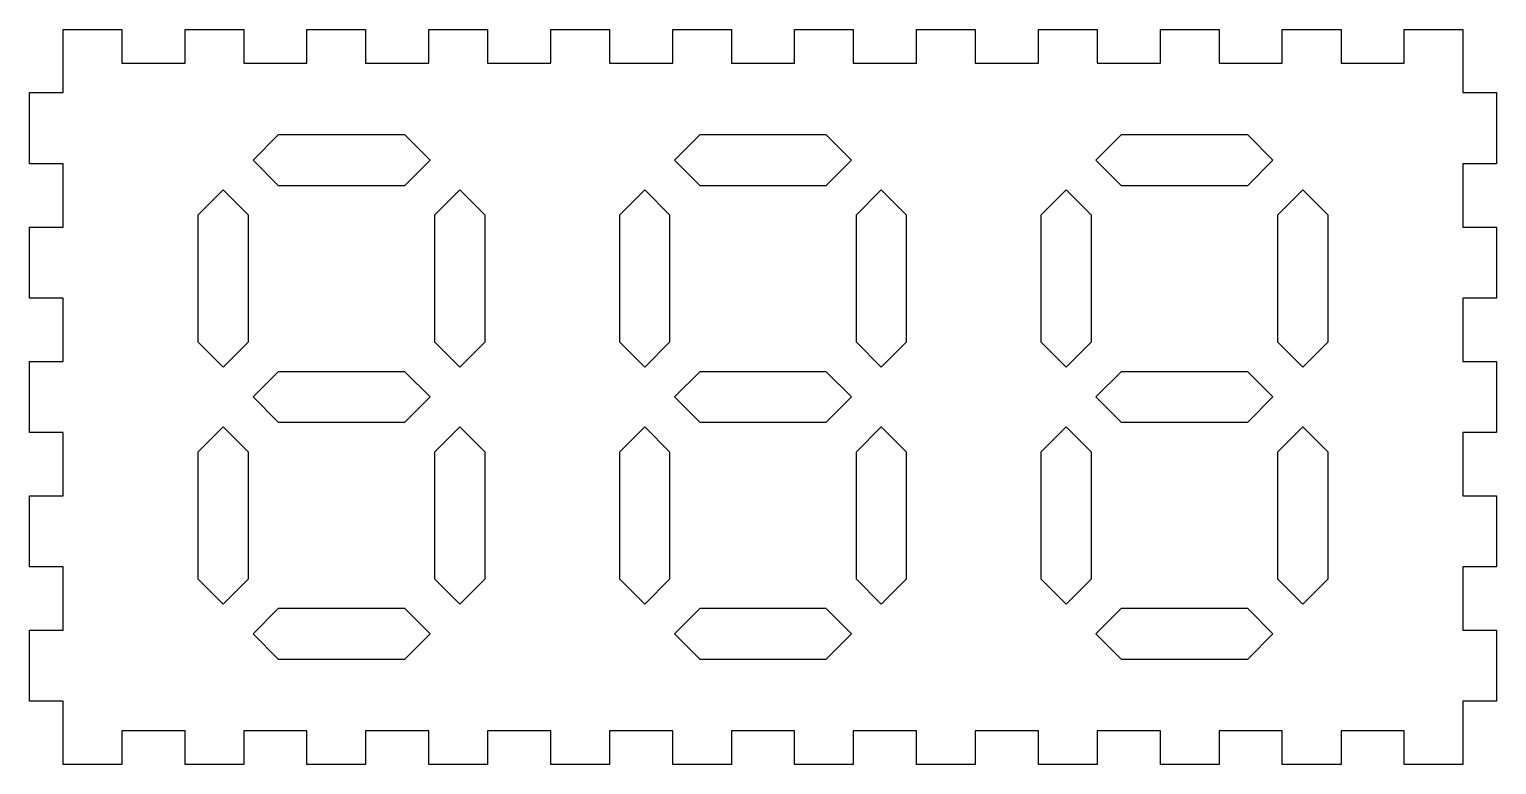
# Model space of a CAD drawing. Header units: millimetres. Extents: x -348 to 0, y -174 to 0.
import ezdxf

# ---------------------------------------------------------------- set-up
doc = ezdxf.new("R2010")
doc.units = ezdxf.units.MM
doc.layers.get('0').update_dxf_attribs({"linetype": 'CONTINUOUS'})

msp = doc.modelspace()

# ---------------------------------------------------------------- linework, layer by layer
for points in [[(-340.14, -15), (-340.14, 0), (-326.21, 0), (-326.21, -8), (-311.21, -8), (-311.21, 0), (-297.29, 0), (-297.29, -8), (-282.29, -8), (-282.29, 0), (-268.36, 0), (-268.36, -8), (-253.36, -8), (-253.36, 0), (-239.43, 0), (-239.43, -8), (-224.43, -8), (-224.43, 0), (-210.5, 0), (-210.5, -8), (-195.5, -8), (-195.5, 0), (-181.57, 0), (-181.57, -8), (-166.57, -8), (-166.57, 0), (-152.64, 0), (-152.64, -8), (-137.64, -8), (-137.64, 0), (-123.71, 0), (-123.71, -8), (-108.71, -8), (-108.71, 0), (-94.79, 0), (-94.79, -8), (-79.79, -8), (-79.79, 0), (-65.86, 0), (-65.86, -8), (-50.86, -8), (-50.86, 0), (-36.93, 0), (-36.93, -8), (-21.93, -8), (-21.93, 0), (-8, 0), (-8, -15), (0, -15), (0, -31.86), (-8, -31.86), (-8, -46.86), (0, -46.86), (0, -63.71), (-8, -63.71), (-8, -78.71), (0, -78.71), (0, -95.57), (-8, -95.57), (-8, -110.57), (0, -110.57), (0, -127.43), (-8, -127.43), (-8, -142.43), (0, -142.43), (0, -159.28), (-8, -159.28), (-8, -174.28), (-21.93, -174.28), (-21.93, -166.28), (-36.93, -166.28), (-36.93, -174.28), (-50.86, -174.28), (-50.86, -166.28), (-65.86, -166.28), (-65.86, -174.28), (-79.79, -174.28), (-79.79, -166.28), (-94.79, -166.28), (-94.79, -174.28), (-108.71, -174.28), (-108.71, -166.28), (-123.71, -166.28), (-123.71, -174.28), (-137.64, -174.28), (-137.64, -166.28), (-152.64, -166.28), (-152.64, -174.28), (-166.57, -174.28), (-166.57, -166.28), (-181.57, -166.28), (-181.57, -174.28), (-195.5, -174.28), (-195.5, -166.28), (-210.5, -166.28), (-210.5, -174.28), (-224.43, -174.28), (-224.43, -166.28), (-239.43, -166.28), (-239.43, -174.28), (-253.36, -174.28), (-253.36, -166.28), (-268.36, -166.28), (-268.36, -174.28), (-282.29, -174.28), (-282.29, -166.28), (-297.29, -166.28), (-297.29, -174.28), (-311.21, -174.28), (-311.21, -166.28), (-326.21, -166.28), (-326.21, -174.28), (-340.14, -174.28), (-340.14, -159.28), (-348.14, -159.28), (-348.14, -142.43), (-340.14, -142.43), (-340.14, -127.43), (-348.14, -127.43), (-348.14, -110.57), (-340.14, -110.57), (-340.14, -95.57), (-348.14, -95.57), (-348.14, -78.71), (-340.14, -78.71), (-340.14, -63.71), (-348.14, -63.71), (-348.14, -46.86), (-340.14, -46.86), (-340.14, -31.86), (-348.14, -31.86), (-348.14, -15)], [(-253.07, -31), (-259.07, -25), (-289.07, -25), (-295.07, -31), (-289.07, -37), (-259.07, -37)], [(-153.07, -31), (-159.07, -25), (-189.07, -25), (-195.07, -31), (-189.07, -37), (-159.07, -37)], [(-89.07, -37), (-59.07, -37), (-53.07, -31), (-59.07, -25), (-89.07, -25), (-95.07, -31)], [(-302.14, -38.07), (-308.14, -44.07), (-308.14, -74.07), (-302.14, -80.07), (-296.14, -74.07), (-296.14, -44.07)], [(-252, -74.07), (-246, -80.07), (-240, -74.07), (-240, -44.07), (-246, -38.07), (-252, -44.07)], [(-202.14, -38.07), (-208.14, -44.07), (-208.14, -74.07), (-202.14, -80.07), (-196.14, -74.07), (-196.14, -44.07)], [(-152, -74.07), (-146, -80.07), (-140, -74.07), (-140, -44.07), (-146, -38.07), (-152, -44.07)], [(-108.14, -74.07), (-102.14, -80.07), (-96.14, -74.07), (-96.14, -44.07), (-102.14, -38.07), (-108.14, -44.07)], [(-52, -74.07), (-46, -80.07), (-40, -74.07), (-40, -44.07), (-46, -38.07), (-52, -44.07)], [(-289.07, -81.14), (-295.07, -87.14), (-289.07, -93.14), (-259.07, -93.14), (-253.07, -87.14), (-259.07, -81.14)], [(-189.07, -81.14), (-195.07, -87.14), (-189.07, -93.14), (-159.07, -93.14), (-153.07, -87.14), (-159.07, -81.14)], [(-89.07, -93.14), (-59.07, -93.14), (-53.07, -87.14), (-59.07, -81.14), (-89.07, -81.14), (-95.07, -87.14)], [(-302.14, -136.21), (-296.14, -130.21), (-296.14, -100.21), (-302.14, -94.21), (-308.14, -100.21), (-308.14, -130.21)], [(-246, -94.21), (-252, -100.21), (-252, -130.21), (-246, -136.21), (-240, -130.21), (-240, -100.21)], [(-202.14, -136.21), (-196.14, -130.21), (-196.14, -100.21), (-202.14, -94.21), (-208.14, -100.21), (-208.14, -130.21)], [(-146, -94.21), (-152, -100.21), (-152, -130.21), (-146, -136.21), (-140, -130.21), (-140, -100.21)], [(-96.14, -100.21), (-102.14, -94.21), (-108.14, -100.21), (-108.14, -130.21), (-102.14, -136.21), (-96.14, -130.21)], [(-40, -100.21), (-46, -94.21), (-52, -100.21), (-52, -130.21), (-46, -136.21), (-40, -130.21)], [(-295.07, -143.28), (-289.07, -149.28), (-259.07, -149.28), (-253.07, -143.28), (-259.07, -137.28), (-289.07, -137.28)], [(-195.07, -143.28), (-189.07, -149.28), (-159.07, -149.28), (-153.07, -143.28), (-159.07, -137.28), (-189.07, -137.28)], [(-59.07, -149.28), (-53.07, -143.28), (-59.07, -137.28), (-89.07, -137.28), (-95.07, -143.28), (-89.07, -149.28)]]:
    msp.add_lwpolyline(points, close=True)

doc.saveas('drawing.dxf')
